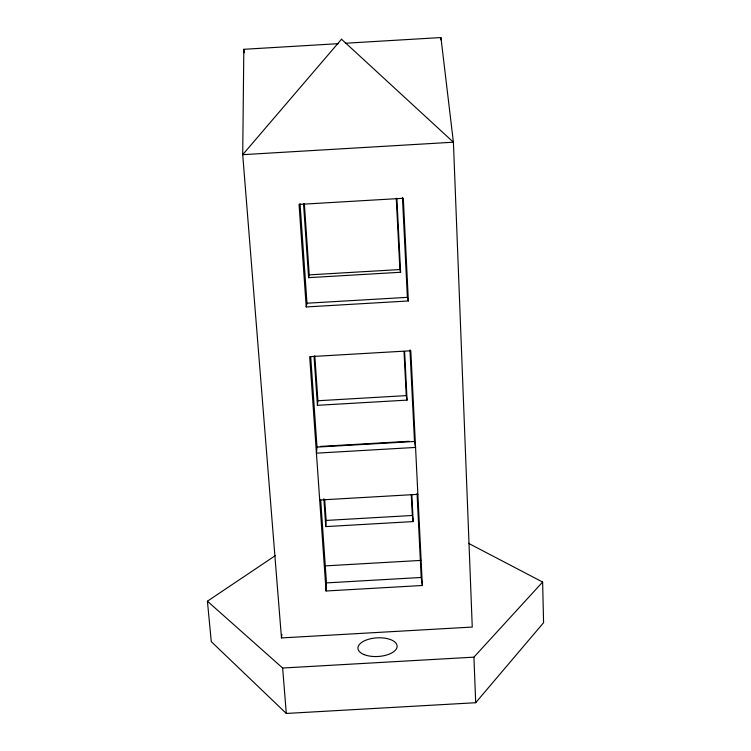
<?xml version="1.0" encoding="UTF-8"?>
<svg xmlns="http://www.w3.org/2000/svg" width="751" height="751" viewBox="0 0 751 751"><rect width="100%" height="100%" fill="white"/><g stroke="black" fill="none" stroke-linecap="round" stroke-linejoin="round"><path stroke-width="1.13" d="M338.288 43.671L243.822 49.303L242.714 154.668L281.475 637.928L472.257 627.057L453.407 142.202L440.921 37.55L345.291 43.248M440.846 39.878L440.921 37.55M326.056 590.999L309.684 356.659L410.806 350.773L422.353 585.498L326.056 590.999L326.46 582.898L320.705 500.222M411.839 494.815L413.191 521.579L325.784 526.601L326.141 520.434L324.704 499.49M310.707 356.763L316.997 447.108L316.424 453.163L415.556 447.427L414.486 441.475L409.962 349.816M404.611 351.506L407.061 400.114L317.42 405.315L317.908 400.752L314.81 355.683M281.475 637.928L281.916 634.435M306.211 306.943L299.048 204.422L403.306 198.283L408.356 300.973L306.211 306.943L306.981 303.216L300.034 203.568M396.885 198.461L400.612 272.266L308.614 277.654L309.243 274.866L304.343 203.605M275.401 555.571L207.417 601.204L211.275 641.626L286.3 713.45L475.693 702.72L543.583 622.692L542.626 582.044L468.502 543.311M207.417 601.204L282.648 668.024L473.928 657.153L542.626 582.044M309.243 274.866L399.879 269.553L400.612 272.266M306.981 303.216L407.38 297.349L408.356 300.973M317.908 400.752L406.253 395.617L407.061 400.114M320.255 446.432L409.135 441.288M316.997 447.108L414.486 441.475M319.691 500.006L417.866 494.346M326.141 520.434L412.318 515.486L413.191 521.579M324.526 565.925L421.452 560.377M326.46 582.898L421.198 577.472L422.353 585.498M243.822 49.303L244.375 52.748M282.648 668.024L286.3 713.45M303.535 203.962L308.614 277.654M314.068 356.781L317.42 405.315M323.859 498.72L325.784 526.601M396.265 198.189L399.879 269.553M404.029 351.646L406.253 395.617M411.257 494.505L412.318 515.486M402.452 197.532L407.38 297.349M417.058 493.51L421.198 577.472M473.928 657.153L475.693 702.72M341.517 39.221L242.714 154.668L453.407 142.202L341.517 39.221M364.207 654.637A19.62 9.331 -3.4 0 0 396.631 648.348A19.62 9.331 -3.4 0 0 371.717 638.51A19.62 9.331 -3.4 0 0 364.207 654.637"/></g></svg>
